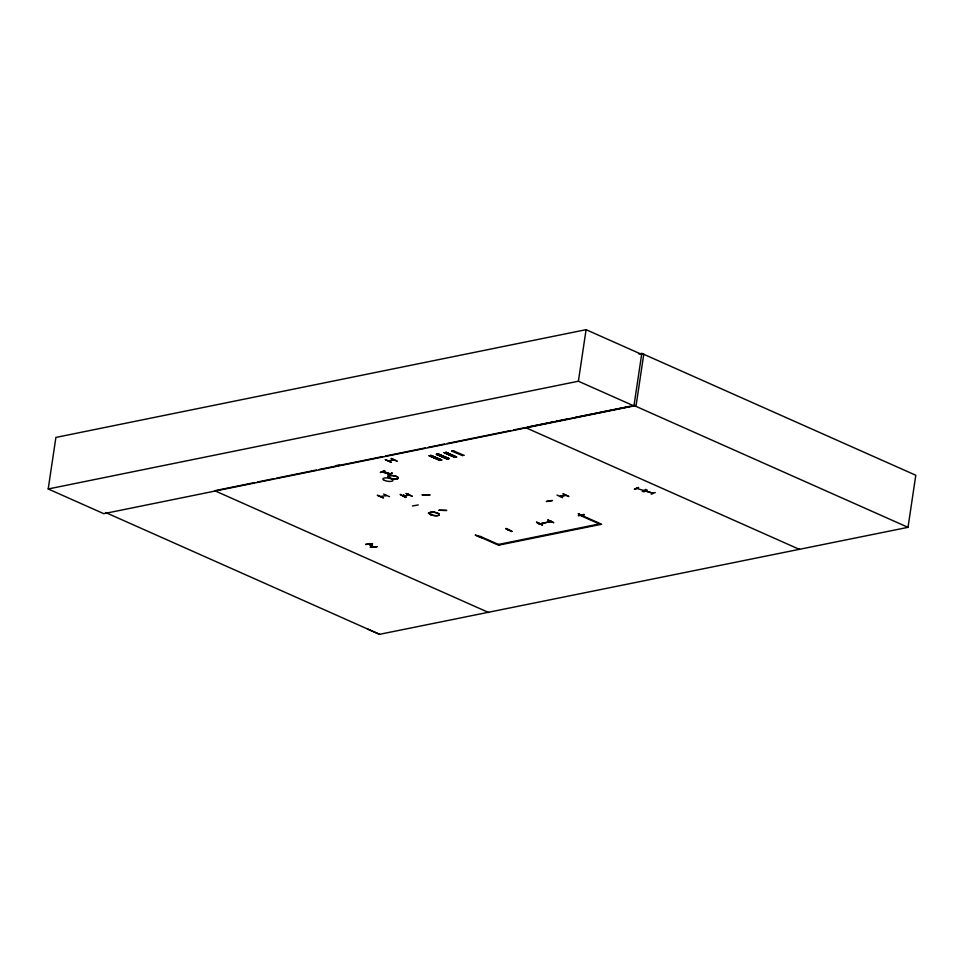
<?xml version="1.0" encoding="UTF-8"?>
<svg xmlns="http://www.w3.org/2000/svg" width="964" height="964" viewBox="0 0 964 964"><rect width="100%" height="100%" fill="white"/><g stroke="black" fill="none" stroke-linecap="round" stroke-linejoin="round"><path stroke-width="1.45" d="M367.549 629.034L379.539 634.324L908.016 527.332L915.8 475.252L641.795 353.414L633.938 405.928L103.763 513.679L48.2 488.977L55.9 437.427L586.088 329.676L641.65 354.391M384.636 470.757L380.274 472.517L384.612 470.781M391.842 472.697L392.179 473.252L387.865 474.842M400.349 494.339L405.856 497.448M403.892 496.026L403.844 495.135L403.133 496.002M403.35 495.231C403.386 498.906 410.134 492.664 409.049 495.002M403.976 496.026L403.844 495.135L403.591 495.894M48.2 488.977L578.388 381.226L586.088 329.676M643.783 354.101L636.144 405.205L526.934 427.257L553.336 421.895M382.226 471.938L389.348 474.155M382.419 471.806L389.564 474.107M422.316 494.954L429.872 494.845M385.359 459.671L391.324 462.322L385.407 459.611M377.31 495.327L383.467 497.918L377.623 495.291M400.277 494.689L405.856 497.424M475.397 535.092L481.566 537.671L475.397 535.116M511.812 531.526L505.895 528.525M511.751 531.152L506.1 528.477M547.889 519.97L553.734 522.596M553.493 522.669L547.926 520.03M557.035 495.062L562.518 497.701M365.633 544.359L372.514 543.804M634.782 489.302L638.493 487.447M643.856 491.941L647.242 490.037M429.004 455.779L440.174 460.298M430.534 455.478L441.705 459.997M447.573 458.924L436.306 454.297L446.947 459.033M448.489 458.744L437.825 453.996L438.475 453.875M444.284 452.67L455.213 457.346L444.211 452.694M456.225 457.044L445.742 452.393M446.067 452.345L456.743 457.044M440.006 460.431L429.655 455.659M462.696 455.719L451.67 451.08M464.226 455.418L453.201 450.778M448.465 458.719L449.116 458.611L438.078 453.96M389.107 460.973C385.733 460.949 396.264 459.708 393.384 459.912M386.323 495.544L380.973 496.436M508.98 530.296L508.245 530.26M508.98 529.766L509.305 529.875M539.466 523.741L538.828 523.85M550.733 521.283L551.384 521.175M559.903 496.303L565.543 495.231M565.784 495.376L560.096 496.436M436.475 454.152L447.127 458.9M436.572 454.273L447.609 458.9M438.09 453.96L449.128 458.599M444.067 452.622L454.96 457.406M445.971 452.237L456.454 457.117M451.55 451.224L452.176 451.092M453.08 450.911L453.707 450.778M645.928 489.338L642.205 491.544M655.279 492.508L651.266 494.219M425.955 495.026L426.365 495.026M408.953 495.014L403.53 496.111M541.081 523.56L550.408 521.62L540.322 523.777M638.855 354.017L641.795 353.414M336.316 465.576L339.256 464.985M254.484 482.627L214.719 490.712L488.724 612.55M257.424 482.024L273.631 478.734M276.572 478.132L316.337 470.058M319.277 469.456L382.612 456.587M385.552 455.984L425.317 447.911M428.269 447.308L444.464 444.018M447.417 443.416L510.739 430.547M513.679 429.944L525.464 427.558L799.481 549.396L798.831 549.106M556.264 421.292L568.001 418.906M575.339 417.424L629.6 406.386M391.167 458.49L396.975 461.178M550.42 521.729L551.071 521.596M498.436 544.455L599.355 523.946M412.435 505.992L418.256 504.931M428.353 513.077L434.186 511.956L428.522 513.137M383.624 494.074L389.48 496.677M386.13 495.424L385.757 495.629M408.375 494.219L408.736 494.894M411.941 496.183L406.326 493.52M578.496 513.8L584.353 516.451L578.267 513.812M536.743 522.307L542.371 524.922M563.109 493.857L568.893 496.544L563.133 493.893M636.867 488.459L644.024 490.592M645.808 491.098L653.074 493.267M372.478 543.841L365.681 544.455M538.9 523.862L539.25 523.633M373.61 546.925L368.971 544.238L373.43 547.01M377.044 546.721L370.128 547.263L377.02 546.648M645.88 491.122L652.965 493.219M422.172 494.761L429.872 494.978M439.03 510.269L446.754 510.438L439.066 510.221M390.227 473.806L382.937 471.541L390.01 473.902M550.022 501.34L549.528 501.135M397.035 461.093L391.396 458.478M536.514 522.295L542.599 524.934L536.743 522.295M511.884 531.441L505.967 528.899M406.073 493.544L412.17 496.183M634.011 405.495L908.016 527.332M578.388 381.226L633.938 405.928M600.5 524.452L580.87 515.716L581.979 515.499L601.608 524.223L498.484 545.19L478.855 536.454L479.952 536.237L499.581 544.961M430.944 455.406L441.825 460.081L430.679 455.345M429.149 455.659L440.054 460.443M105.534 512.487L379.539 634.324M583.991 514.535L578.304 515.668L584.051 514.439M391.854 473.035L388.191 474.999M546.468 501.461L552.468 500.509L546.455 501.497M634.445 489.23L638.554 487.543L634.469 489.23M430.763 514.643A5.145 1.627 8.5 0 0 439.235 514.993A5.145 1.627 8.5 0 0 432.872 512.161A5.145 1.627 8.5 0 0 430.763 514.643A5.121 1.627 8.5 0 0 439.21 515.005A5.121 1.627 8.5 0 0 432.872 512.185A5.121 1.627 8.5 0 0 430.775 514.668M384.395 480.373A5.145 1.639 8.5 0 0 392.878 480.711A5.145 1.639 8.5 0 0 386.504 477.879A5.145 1.639 8.5 0 0 384.395 480.373M389.709 478.011A5.145 1.639 8.5 0 0 398.192 478.349A5.145 1.639 8.5 0 0 391.818 475.517A5.145 1.639 8.5 0 0 389.709 478.011A5.133 1.627 8.5 0 0 398.168 478.361A5.133 1.627 8.5 0 0 391.818 475.541A5.133 1.627 8.5 0 0 389.721 478.024"/></g></svg>
